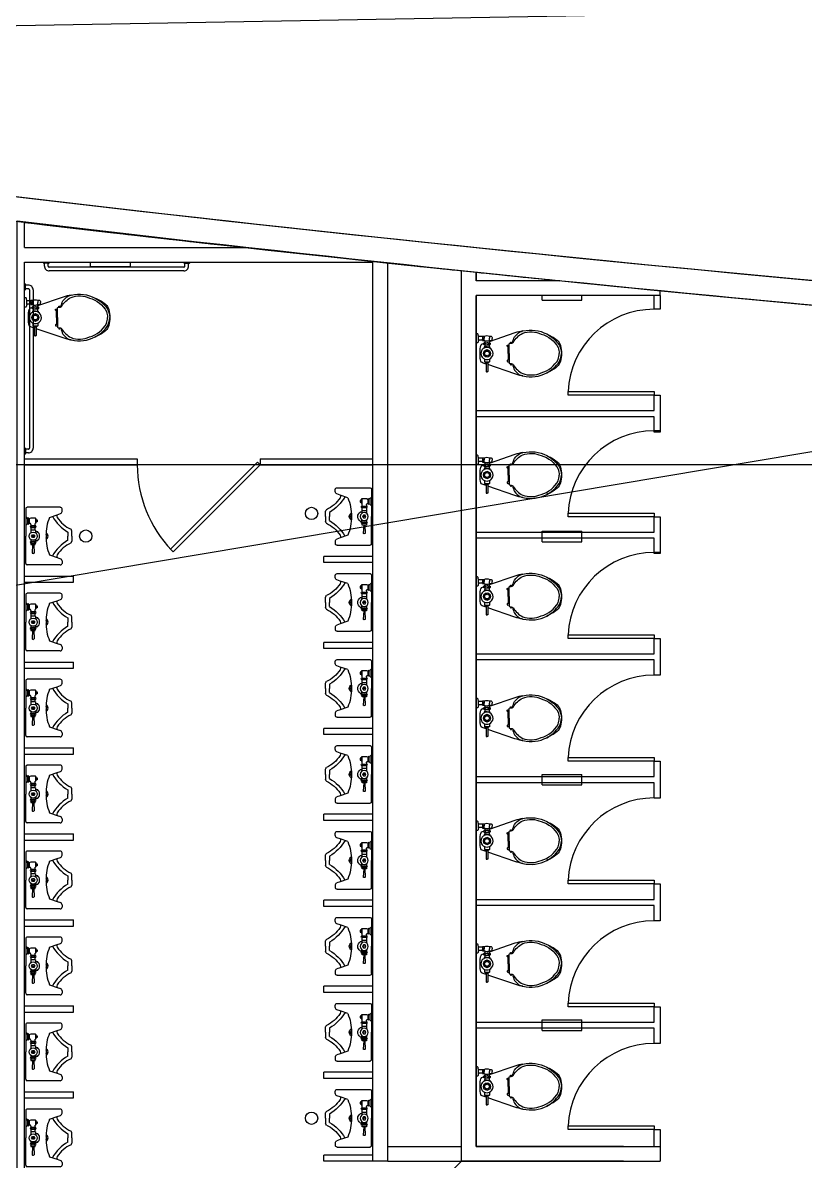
# Model space of a CAD drawing. Header units: inches. Extents: x -449189 to -231461, y -105857 to 48108.
# Drawn here: x -347021 to -340646, y -9160 to 111 of the extents above; entities that cross this region are included whole.
import ezdxf
from ezdxf.enums import TextEntityAlignment as Align

# ---------------------------------------------------------------- set-up
doc = ezdxf.new("R2010")
doc.units = ezdxf.units.IN
doc.header["$MEASUREMENT"] = 0
for name, color, linetype in [('GRID', 8, 'Continuous'), ('HATCH', 90, 'Continuous'), ('NEW AREA', 6, 'Continuous'), ('SANI', 7, 'Continuous'), ('SANI-DETL', 15, 'Continuous'), ('WALL', 255, 'Continuous'), ('WC-DET1', 15, 'Continuous'), ('WC-OUTL', 7, 'Continuous')]:
    doc.layers.add(name, color=color, linetype=linetype)
doc.styles.get("Standard").update_dxf_attribs({"font": 'arial.ttf'})

# ---------------------------------------------------------------- blocks, each defined once
blk = doc.blocks.new('A$C759B7A6F')
at = {"layer": 'SANI'}
for p, q in [((0.012, 0.3741), (0.2346, 0.3741)), ((0.4572, 0.3741), (0.2346, 0.3741)), ((0, 0.0931), (0, 0.3621)), ((0.4692, 0.0931), (0.4692, 0.3621)), ((0.0604, 0.1192), (0.051, 0.0921)), ((0.4088, 0.1192), (0.4182, 0.0921)), ((0.033, 0.0791), (0.013, 0.0791)), ((0.2346, 0), (0.193, 0)), ((0.2346, 0), (0.2762, 0)), ((0.4362, 0.0791), (0.4562, 0.0791))]:
    blk.add_line(p, q, dxfattribs=at)
for centre, radius, start, end in [((0.012, 0.3621), 0.012, 90, 180), ((0.4572, 0.3621), 0.012, 360, 90), ((0.013, 0.0922), 0.013, 175.75781, 270), ((0.07, 0.093), 0.0279, 64.37031, 110.07836), ((-0.0661, -0.1082), 0.2705, 24.99848, 56.79132), ((0.5354, -0.1082), 0.2705, 123.20868, 155.00152), ((0.3993, 0.093), 0.0279, 69.92164, 115.62969), ((0.4562, 0.0922), 0.013, 270, 4.24219), ((0.0328, 0.0985), 0.0193, 270.78317, 340.89214), ((0.193, 0.0191), 0.0191, 222.73178, 270), ((0.2762, 0.0191), 0.0191, 270, 317.26822), ((0.4365, 0.0985), 0.0193, 199.10786, 269.21683)]:
    blk.add_arc(centre, radius, start, end, dxfattribs=at)
at = {"layer": 'SANI-DETL'}
for p, q in [((0.3352, 0.3611), (0.3222, 0.3741)), ((0.3812, 0.3611), (0.3932, 0.3741)), ((0.1652, 0.3201), (0.0972, 0.3231)), ((0.1652, 0.3101), (0.0972, 0.3071)), ((0.1772, 0.3321), (0.1652, 0.3321)), ((0.1652, 0.3321), (0.1652, 0.2971)), ((0.1652, 0.2971), (0.1772, 0.2971)), ((0.1772, 0.3321), (0.1772, 0.2971)), ((0.2077, 0.3341), (0.1909, 0.3341)), ((0.1909, 0.2951), (0.2075, 0.2951)), ((0.1912, 0.2971), (0.1912, 0.3321)), ((0.1972, 0.2801), (0.1972, 0.2951)), ((0.223, 0.3209), (0.2342, 0.3274)), ((0.223, 0.3079), (0.223, 0.3209)), ((0.2342, 0.3014), (0.223, 0.3079)), ((0.2342, 0.3274), (0.2455, 0.3209)), ((0.2346, 0.3267), (0.2342, 0.3014)), ((0.2455, 0.3079), (0.2342, 0.3014)), ((0.2455, 0.3209), (0.2455, 0.3079)), ((0.2842, 0.3341), (0.2607, 0.3341)), ((0.2842, 0.2951), (0.261, 0.2951)), ((0.2712, 0.2951), (0.2712, 0.2801)), ((0.2842, 0.3321), (0.2842, 0.3341)), ((0.3052, 0.3321), (0.2842, 0.3321)), ((0.2842, 0.2971), (0.2842, 0.3321)), ((0.2842, 0.2971), (0.2842, 0.2951)), ((0.2842, 0.2971), (0.3052, 0.2971)), ((0.3052, 0.3321), (0.3052, 0.2971)), ((0.3292, 0.3321), (0.3192, 0.3321)), ((0.3192, 0.2971), (0.3192, 0.3321)), ((0.3192, 0.2971), (0.3382, 0.2971)), ((0.3402, 0.3611), (0.3352, 0.3611)), ((0.3802, 0.2961), (0.3392, 0.2961)), ((0.3392, 0.2961), (0.3442, 0.2911)), ((0.3752, 0.3611), (0.3402, 0.3611)), ((0.3402, 0.3471), (0.3402, 0.3431)), ((0.3402, 0.3471), (0.3752, 0.3471)), ((0.3742, 0.3471), (0.3402, 0.3471)), ((0.3442, 0.2911), (0.3732, 0.2911)), ((0.3512, 0.2811), (0.3512, 0.2911)), ((0.3662, 0.2811), (0.3512, 0.2811)), ((0.3662, 0.2911), (0.3662, 0.2811)), ((0.3732, 0.2911), (0.3802, 0.2961)), ((0.3802, 0.3321), (0.3742, 0.3471)), ((0.3752, 0.3611), (0.3812, 0.3611)), ((0.3802, 0.2961), (0.3802, 0.3321)), ((0.0816, 0.1802), (0.0604, 0.1192)), ((0.3877, 0.1802), (0.4088, 0.1192)), ((0.201, 0.0311), (0.2346, 0.0311)), ((0.2682, 0.0311), (0.2346, 0.0311))]:
    blk.add_line(p, q, dxfattribs=at)
blk.add_circle((0.2342, 0.3144), 0.033, dxfattribs=at)
for centre, radius, start, end in [((0.1137, 0.3124), 0.0197, 146.91515, 171.97276), ((0.1137, 0.3179), 0.0197, 188.02724, 213.08485), ((0.1842, 0.3321), 0.007, 0, 180), ((0.1842, 0.2971), 0.007, 180, 0), ((0.1948, 0.3151), 0.0166, 166.04315, 180), ((0.1948, 0.3151), 0.0166, 180, 193.95685), ((0.1948, 0.2921), 0.0166, 166.04315, 175.47749), ((0.1948, 0.3381), 0.0166, 187.49937, 193.95685), ((0.1896, 0.3368), 0.0112, 193.95685, 210.96376), ((0.1896, 0.3164), 0.0112, 149.03624, 166.04315), ((0.1896, 0.3138), 0.0112, 193.95685, 210.96376), ((0.1896, 0.2934), 0.0112, 149.03624, 166.04315), ((0.1863, 0.3348), 0.00736, 210.96376, 235.38051), ((0.1863, 0.3184), 0.00736, 124.61949, 149.03624), ((0.1863, 0.3118), 0.00736, 210.96376, 235.38051), ((0.1863, 0.2954), 0.00736, 124.61949, 149.03624), ((0.1842, 0.3318), 0.00372, 235.38051, 270), ((0.1842, 0.3214), 0.00372, 90, 124.61949), ((0.1842, 0.3088), 0.00372, 235.38051, 270), ((0.1842, 0.2984), 0.00372, 90, 124.61949), ((0.1842, 0.3318), 0.00372, 270, 304.61949), ((0.1842, 0.3214), 0.00372, 55.38051, 90), ((0.1842, 0.3088), 0.00372, 270, 304.61949), ((0.1842, 0.2984), 0.00372, 55.38051, 90), ((0.1821, 0.3348), 0.00736, 304.61949, 329.03624), ((0.1821, 0.3184), 0.00736, 30.96376, 55.38051), ((0.1821, 0.3118), 0.00736, 304.61949, 329.03624), ((0.1821, 0.2954), 0.00736, 30.96376, 55.38051), ((0.1788, 0.3368), 0.0112, 329.03624, 346.04315), ((0.1788, 0.3164), 0.0112, 13.95685, 30.96376), ((0.1788, 0.3138), 0.0112, 329.03624, 346.04315), ((0.1788, 0.2934), 0.0112, 13.95685, 30.96376), ((0.1736, 0.3381), 0.0166, 346.04315, 352.50063), ((0.1736, 0.3151), 0.0166, 360, 13.95685), ((0.1736, 0.3151), 0.0166, 346.04315, 0), ((0.1736, 0.2921), 0.0166, 4.52251, 13.95685), ((0.2342, 0.3091), 0.047, 218.08877, 321.91123), ((0.3122, 0.3321), 0.007, 0, 180), ((0.3122, 0.2971), 0.007, 180, 0), ((0.3228, 0.3151), 0.0166, 166.04315, 180), ((0.3228, 0.3151), 0.0166, 180, 193.95685), ((0.3228, 0.2921), 0.0166, 166.04315, 175.47749), ((0.3228, 0.3381), 0.0166, 187.49937, 193.95685), ((0.3176, 0.3368), 0.0112, 193.95685, 210.96376), ((0.3176, 0.3164), 0.0112, 149.03624, 166.04315), ((0.3176, 0.3138), 0.0112, 193.95685, 210.96376), ((0.3176, 0.2934), 0.0112, 149.03624, 166.04315), ((0.3143, 0.3348), 0.00736, 210.96376, 235.38051), ((0.3143, 0.3184), 0.00736, 124.61949, 149.03624), ((0.3143, 0.3118), 0.00736, 210.96376, 235.38051), ((0.3143, 0.2954), 0.00736, 124.61949, 149.03624), ((0.3122, 0.3318), 0.00372, 235.38051, 270), ((0.3122, 0.3214), 0.00372, 90, 124.61949), ((0.3122, 0.3088), 0.00372, 235.38051, 270), ((0.3122, 0.2984), 0.00372, 90, 124.61949), ((0.3122, 0.3318), 0.00372, 270, 304.61949), ((0.3122, 0.3214), 0.00372, 55.38051, 90), ((0.3122, 0.3088), 0.00372, 270, 304.61949), ((0.3122, 0.2984), 0.00372, 55.38051, 90), ((0.3101, 0.3348), 0.00736, 304.61949, 329.03624), ((0.3101, 0.3184), 0.00736, 30.96376, 55.38051), ((0.3101, 0.3118), 0.00736, 304.61949, 329.03624), ((0.3101, 0.2954), 0.00736, 30.96376, 55.38051), ((0.3068, 0.3368), 0.0112, 329.03624, 346.04315), ((0.3068, 0.3164), 0.0112, 13.95685, 30.96376), ((0.3068, 0.3138), 0.0112, 329.03624, 346.04315), ((0.3068, 0.2934), 0.0112, 13.95685, 30.96376), ((0.3016, 0.3381), 0.0166, 346.04315, 352.50063), ((0.3016, 0.3151), 0.0166, 360, 13.95685), ((0.3016, 0.3151), 0.0166, 346.04315, 0), ((0.3016, 0.2921), 0.0166, 4.52251, 13.95685), ((0.3292, 0.3431), 0.011, 270, 0), ((0.3402, 0.3541), 0.007, 90, 270), ((0.3752, 0.3541), 0.007, 270, 90), ((0.2231, -0.1435), 0.3533, 88.12714, 113.60994), ((0.2346, 0.2251), 0.032, 209.34951, 330.65049), ((0.2346, 0.2251), 0.022, 224.18639, 315.81361), ((0.2462, -0.1435), 0.3533, 66.39006, 91.87286), ((-0.1001, -0.145), 0.3488, 30.32022, 60.12612), ((0.5693, -0.1449), 0.3488, 119.74088, 149.67849)]:
    blk.add_arc(centre, radius, start, end, dxfattribs=at)
blk = doc.blocks.new('A$C5353')
at = {"layer": 'WC-DET1', "color": 7}
for p, q in [((0.1116, 0.3848), (0.1116, 0.3887)), ((0.1116, 0.3601), (0.1116, 0.3848)), ((0.2354, 0.3952), (0.2266, 0.3952)), ((0.2354, 0.3905), (0.2354, 0.3952)), ((0.2533, 0.3905), (0.2354, 0.3905)), ((0.2354, 0.3725), (0.2354, 0.3905)), ((0.2354, 0.3725), (0.2354, 0.3544)), ((0.2533, 0.3932), (0.2533, 0.3905)), ((0.2533, 0.3905), (0.2533, 0.3544)), ((0.2566, 0.3986), (0.2626, 0.3986)), ((0.27, 0.3905), (0.27, 0.3544)), ((0.288, 0.3958), (0.3059, 0.3958)), ((0.291, 0.4424), (0.3207, 0.4424)), ((0.3237, 0.3958), (0.3059, 0.3958)), ((0.1116, 0.3562), (0.1116, 0.3601)), ((0.2354, 0.3497), (0.2266, 0.3497)), ((0.2354, 0.3544), (0.2354, 0.3497)), ((0.2533, 0.3544), (0.2354, 0.3544)), ((0.2533, 0.3544), (0.2533, 0.3517)), ((0.2778, 0.3544), (0.27, 0.3544)), ((0.27, 0.3544), (0.27, 0.3529)), ((0.27, 0.3529), (0.27, 0.3517))]:
    blk.add_line(p, q, dxfattribs=at)
at = {"layer": 'WC-DET1'}
for p, q in [((0.2547, 0.3886), (0.2616, 0.3886)), ((0.256, 0.3864), (0.2616, 0.3864)), ((0.2565, 0.3864), (0.2565, 0.3886)), ((0.2667, 0.3886), (0.2616, 0.3886)), ((0.2673, 0.3864), (0.2616, 0.3864)), ((0.2685, 0.3886), (0.2667, 0.3886)), ((0.2667, 0.3864), (0.2667, 0.3886)), ((0.3044, 0.398), (0.3044, 0.4066)), ((0.3073, 0.398), (0.3073, 0.4066)), ((0.2547, 0.3561), (0.2616, 0.3561)), ((0.256, 0.3584), (0.2616, 0.3584)), ((0.2565, 0.3561), (0.2565, 0.3584)), ((0.2673, 0.3584), (0.2616, 0.3584)), ((0.2685, 0.3561), (0.2616, 0.3561)), ((0.2667, 0.3561), (0.2667, 0.3584)), ((0.2882, 0.3512), (0.3059, 0.3512)), ((0.3235, 0.3512), (0.3059, 0.3512))]:
    blk.add_line(p, q, dxfattribs=at)
at = {"layer": 'WC-DET1', "color": 7}
for points in [[(0.1049, 0.3797), (0.0966, 0.3797)], [(0.1066, 0.3797), (0.1049, 0.3797)], [(0.1116, 0.3848), (0.1066, 0.381), (0.1066, 0.3797)], [(0.1066, 0.3797), (0.1066, 0.3725)], [(0.1066, 0.3652), (0.1066, 0.3725)], [(0.1374, 0.3919), (0.1138, 0.3919), (0.1116, 0.3887)], [(0.2351, 0.3953), (0.2266, 0.3953)], [(0.3197, 0.4087), (0.292, 0.4087)], [(0.1066, 0.3652), (0.0999, 0.3652), (0.0916, 0.3652)], [(0.1116, 0.3601), (0.1066, 0.3639), (0.1066, 0.3652)], [(0.1374, 0.353), (0.1138, 0.353), (0.1116, 0.3562)], [(0.2351, 0.3496), (0.2266, 0.3496)], [(0.2667, 0.3462), (0.2566, 0.3462)]]:
    blk.add_lwpolyline(points, dxfattribs=at)
at = {"layer": 'WC-DET1'}
blk.add_lwpolyline([(0.2117, 0.3725), (0.1972, 0.3974), (0.1684, 0.3974), (0.154, 0.3725), (0.1684, 0.3475), (0.1972, 0.3475)], close=True, dxfattribs=at)
for points in [[(0.256, 0.3864, 0.092516), (0.2532, 0.3724, 0.722249)], [(0.256, 0.3584, -0.092516), (0.2532, 0.3724, -0.722249)], [(0.2547, 0.3886, -0.185914), (0.2533, 0.3932, -0.331757)], [(0.2673, 0.3864, -0.092516), (0.27, 0.3724, -0.722249)], [(0.2673, 0.3584, 0.092516), (0.27, 0.3724, 0.722249)], [(0.2685, 0.3886, 0.185914), (0.27, 0.3932, 0.331757)], [(0.2886, 0.406, -0.300328), (0.3044, 0.4066), (0.3059, 0.4066, -0.24821)], [(0.2886, 0.3986, 0.300328), (0.3044, 0.398), (0.3059, 0.398, 0.24821)], [(0.3231, 0.406, 0.300328), (0.3073, 0.4066), (0.3059, 0.4066, 0.24821)], [(0.3231, 0.3986, -0.300328), (0.3073, 0.398), (0.3059, 0.398, -0.24821)], [(0.2547, 0.3561, 0.179058), (0.2533, 0.3517, 0.331757)], [(0.2685, 0.3561, -0.179058), (0.27, 0.3517, -0.331757)], [(0.1269, 0.1927), (0.1269, 0.2045, 0.772947), (0.1142, 0.2034), (0.1145, 0.1927)], [(0.2387, 0.1927), (0.2387, 0.2045, -0.772947), (0.2514, 0.2034), (0.2511, 0.1927)], [(0.0948, 0.1626, -0.059955), (0.0901, 0.1571, 0.138221), (0.0188, 0.0817, 0.191859), (0.0248, -0.069, 0.198216), (0.1346, -0.2072, 0.098339), (0.1828, -0.2152, 3.291094)], [(0.2708, 0.1626, 0.059955), (0.2756, 0.1571, -0.138221), (0.3469, 0.0817, -0.191859), (0.3409, -0.069, -0.198216), (0.2311, -0.2072, -0.098339), (0.1828, -0.2152, -3.291094)]]:
    blk.add_lwpolyline(points, format="xyb", dxfattribs=at)
at = {"layer": 'WC-DET1', "color": 7}
for points in [[(0.2533, 0.3932, -0.104016), (0.254, 0.3959, -0.331757)], [(0.254, 0.3959, -0.141437), (0.2566, 0.3986, -0.331757)], [(0.2864, 0.3905, 0.143468), (0.2871, 0.3544)], [(0.2533, 0.3517, 0.256176), (0.2566, 0.3462, 0.331757)], [(0.27, 0.3517, -0.256176), (0.2667, 0.3462, -0.331757)], [(0.1145, 0.1927), (0.1081, 0.1927, 0.286592), (0.102, 0.1889), (0.0997, 0.1747, -0.109188), (0.0948, 0.1626, 0.138221)], [(0.1269, 0.1927), (0.1145, 0.1927, 0.286592)], [(0.1828, 0.1927), (0.1269, 0.1927, 0.286592)], [(0.1828, 0.1927), (0.2387, 0.1927, -0.286592)], [(0.2387, 0.1927), (0.2511, 0.1927, -0.286592)], [(0.2511, 0.1927), (0.2576, 0.1927, -0.286592), (0.2637, 0.1889), (0.266, 0.1747, 0.109188), (0.2708, 0.1626, -0.138221)], [(0.0949, 0.1625, 0.131326), (0.0477, 0.1472, 0.121593), (0.0069, 0.1037, 0.022515), (0, 0.0793, 0.072582)], [(0.2708, 0.1625, -0.131326), (0.3179, 0.1472, -0.121593), (0.3588, 0.1037, -0.022515), (0.3656, 0.0793, -0.072582)], [(0.0242, -0.114, 0.05925), (0.0616, -0.169, 0.072582), (0.1174, -0.2171, 0.138037), (0.1828, -0.2337, 1.863946)], [(0.3414, -0.114, -0.05925), (0.3041, -0.169, -0.072582), (0.2483, -0.2171, -0.138037), (0.1828, -0.2337, -1.863946)]]:
    blk.add_lwpolyline(points, format="xyb", dxfattribs=at)
at = {"layer": 'WC-DET1'}
for points in [[(0.1828, 0.2003), (0.1269, 0.2008)], [(0.1828, 0.2003), (0.2387, 0.2008)], [(0.1008, 0.1817), (0.0907, 0.1819), (0.0907, 0.1734), (0.0994, 0.1734)], [(0.2649, 0.1817), (0.2749, 0.1819), (0.2749, 0.1734), (0.2662, 0.1734)]]:
    blk.add_lwpolyline(points, dxfattribs=at)
at = {"layer": 'WC-DET1', "color": 7}
blk.add_circle((0.1828, 0.3725), 0.0293, dxfattribs=at)
at = {"layer": 'WC-DET1'}
blk.add_circle((0.1828, 0.3725), 0.0195, dxfattribs=at)
at = {"layer": 'WC-DET1', "color": 7}
for start, end in [(156.83637, 203.16363), (142.09322, 156.83637), (37.90678, 142.09322), (27.40934, 37.90678), (203.16363, 332.59066)]:
    blk.add_arc((0.1828, 0.3725), 0.0494, start, end, dxfattribs=at)
at = {"layer": 'WC-DET1'}
blk.add_arc((0.1828, 0.3725), 0.0494, 332.59066, 27.40934, dxfattribs=at)
at = {"layer": 'WC-OUTL'}
for p, q in [((0.1439, 0.427), (0.2218, 0.427)), ((0.2626, 0.3986), (0.2667, 0.3986)), ((0.27, 0.3932), (0.27, 0.3905)), ((0.2864, 0.3905), (0.27, 0.3905)), ((0.292, 0.4087), (0.292, 0.4424)), ((0.3197, 0.4087), (0.3197, 0.4424)), ((0.2827, 0.3544), (0.2778, 0.3544)), ((0.2871, 0.3544), (0.2827, 0.3544))]:
    blk.add_line(p, q, dxfattribs=at)
for points in [[(0.0966, 0.3797), (0.037, 0.3797), (0.0366, 0.3796, 0.366639), (0.0343, 0.3769), (0.0343, 0.3725)], [(0.0916, 0.3652), (0.037, 0.3652), (0.0366, 0.3653, -0.366639), (0.0343, 0.368), (0.0343, 0.3725)], [(0.0966, 0.3797), (0.1049, 0.4039, -0.307161)], [(0.1049, 0.4039), (0.108, 0.4129, -0.321568), (0.1189, 0.4238, -0.01768), (0.1439, 0.427, -0.045093)], [(0.2218, 0.427, -0.01768), (0.2468, 0.4238, -0.157709)], [(0.2608, 0.4039), (0.2577, 0.4129, 0.321568), (0.2468, 0.4238, 0.01768)], [(0.2626, 0.3986), (0.2608, 0.4039, 0.307161)], [(0.2678, 0.3978, 0.050883), (0.2667, 0.3986, 0.331757)], [(0.27, 0.3932, 0.195753), (0.2678, 0.3978, 0.331757)], [(0.291, 0.4424), (0.2886, 0.4424, 0.031205), (0.2738, 0.4448, -0.369937), (0.2682, 0.4512), (0.2682, 0.4616)], [(0.2886, 0.4087), (0.2886, 0.3972, 0.02754), (0.2864, 0.3905)], [(0.3231, 0.4087), (0.3231, 0.3972, -0.189071), (0.3231, 0.3503), (0.3231, 0.3376, -0.330641), (0.3122, 0.3303)], [(0.3207, 0.4424), (0.3232, 0.4424, -0.031205), (0.3379, 0.4448, 0.369937), (0.3435, 0.4512), (0.3435, 0.4616)], [(0, 0.0793, -0.046321), (0.016, 0.1449), (0.0916, 0.3652, -0.307161)], [(0.3656, 0.0793, 0.046321), (0.3497, 0.1449), (0.2778, 0.3544, 0.307161)], [(0.2871, 0.3544, 0.016838), (0.2886, 0.3503), (0.2886, 0.3376, 0.378181), (0.2974, 0.3303)], [(0, 0.0793, 0.178521), (0.0242, -0.114, 0.072582)], [(0.3656, 0.0793, -0.178521), (0.3414, -0.114, -0.072582)], [(0.3414, -0.114, -0.030798), (0.3216, -0.1543, -0.043191), (0.2904, -0.1995, -0.160755), (0.2483, -0.226, -0.058538), (0.1828, -0.2343, -0.058538), (0.1173, -0.226, -0.160755), (0.0752, -0.1995, -0.043191), (0.044, -0.1543, -0.030798), (0.0242, -0.114)]]:
    blk.add_lwpolyline(points, format="xyb", dxfattribs=at)
for points in [[(0.2682, 0.4616), (0.3435, 0.4616)], [(0.292, 0.4087), (0.2886, 0.4087)], [(0.3231, 0.4087), (0.3197, 0.4087)], [(0.2974, 0.3303), (0.3048, 0.3303)], [(0.3122, 0.3303), (0.3048, 0.3303)]]:
    blk.add_lwpolyline(points, dxfattribs=at)
at = {"color": 4, "flags": 3}
blk.add_attdef('SERIAL', text='', height=0.025, dxfattribs=at).set_placement((0.1708, 0.001), align=Align.CENTER)

msp = doc.modelspace()

# ---------------------------------------------------------------- hatches: boundary and pattern name
at = {"layer": 'HATCH'}
h = msp.add_hatch(dxfattribs=at)
h.set_pattern_fill('GRASS', color=141, scale=70, style=0)
h.set_pattern_definition([(90, (-380034.3, -67208.1), (-1257.235, 1257.235), [333.375, -2181.095]), (45, (-380034.3, -67208.1), (-1257.236, 1257.236), [333.375, -1444.625]), (135, (-380034.3, -67208.1), (-1257.236, -1257.236), [333.375, -1444.625])])
edge = h.paths.add_edge_path()
edge.add_line((-340288.2071, -11298.8439), (-336119.2455, -9723.545))
edge.add_line((-336119.2455, -9723.545), (-335508.3507, -9497.5812))
edge.add_line((-335508.3507, -9497.5812), (-335512.444, -2505.503))
edge.add_line((-335512.444, -2505.503), (-334540.4625, -2573.9117))
edge.add_line((-334540.4625, -2573.9117), (-333854.8554, -2620.0794))
edge.add_line((-333854.8554, -2620.0794), (-333388.2316, -2650.4541))
edge.add_line((-333388.2316, -2650.4541), (-333388.2149, -7349.5129))
edge.add_line((-333388.2149, -7349.5129), (-332068.2238, -7349.5128))
edge.add_line((-332068.2238, -7349.5128), (-332068.2228, -7069.5141))
edge.add_line((-332068.2228, -7069.5141), (-331148.2187, -7069.5112))
edge.add_line((-331148.2187, -7069.5112), (-331148.2187, -7349.5128))
edge.add_line((-331148.2187, -7349.5128), (-322288.2304, -7346.1635))
edge.add_line((-322288.2304, -7346.1635), (-322288.2225, -9562.3965))
edge.add_line((-322288.2225, -9562.3965), (-322288.2204, -10149.5262))
edge.add_line((-322288.2204, -10149.5262), (-311588.2352, -10149.5262))
edge.add_line((-311588.2352, -10149.5262), (-288008.221, -10149.5262))
edge.add_line((-288008.221, -10149.5262), (-288008.2228, -6519.5143))
edge.add_line((-288008.2228, -6519.5143), (-285608.2221, -6519.5142))
edge.add_line((-285608.2221, -6519.5142), (-285608.2214, -7289.542))
edge.add_line((-285608.2214, -7289.542), (-285448.2202, -7289.5149))
edge.add_line((-285448.2202, -7289.5149), (-285448.2432, -16605.3066))
edge.add_line((-285448.2432, -16605.3066), (-290895.3777, -16605.3066))
edge.add_line((-290895.3777, -16605.3066), (-289343.3241, -18123.0736))
edge.add_line((-289343.3241, -18123.0736), (-289343.3241, -21992.1764))
edge.add_line((-289343.3241, -21992.1764), (-290467.0658, -23134.5311))
edge.add_line((-290467.0658, -23134.5311), (-290498.1914, -37040.7856))
edge.add_line((-290498.1914, -37040.7856), (-289343.3241, -38157.4688))
edge.add_line((-289343.3241, -38157.4688), (-289346.7413, -41660.7129))
edge.add_line((-289346.7413, -41660.7129), (-290789.917, -43073.7458))
edge.add_line((-290789.917, -43073.7458), (-285498.3181, -43073.7458))
edge.add_line((-285498.3181, -43073.7458), (-285496.0031, -43115.8086))
edge.add_line((-285496.0031, -43115.8086), (-282687.0942, -45909.9083))
edge.add_line((-282687.0942, -45909.9083), (-276970.3509, -45904.7619))
edge.add_line((-276970.3509, -45904.7619), (-276970.3509, -48029.5128))
edge.add_line((-276970.3509, -48029.5128), (-285608.318, -48029.5128))
edge.add_line((-285608.318, -48029.5128), (-285608.3181, -52836.7162))
edge.add_line((-285608.3181, -52836.7162), (-286348.3155, -53015.517))
edge.add_line((-286348.3155, -53015.517), (-286516.7891, -53055.0808))
edge.add_line((-286516.7891, -53055.0808), (-287110.9356, -53191.2398))
edge.add_line((-287110.9356, -53191.2398), (-287636.3392, -53307.2906))
edge.add_line((-287636.3392, -53307.2906), (-288280.2221, -53443.9679))
edge.add_line((-288280.2221, -53443.9679), (-288782.4444, -53546.3581))
edge.add_line((-288782.4444, -53546.3581), (-289192.7738, -53627.2828))
edge.add_line((-289192.7738, -53627.2828), (-289609.1348, -53706.8959))
edge.add_line((-289609.1348, -53706.8959), (-290101.9463, -53797.883))
edge.add_line((-290101.9463, -53797.883), (-290653.7187, -53895.5982))
edge.add_line((-290653.7187, -53895.5982), (-291270.1366, -53999.5884))
edge.add_line((-291270.1366, -53999.5884), (-291699.1627, -54068.7553))
edge.add_line((-291699.1627, -54068.7553), (-292231.0385, -54150.8586))
edge.add_line((-292231.0385, -54150.8586), (-292875.9103, -54245.011))
edge.add_line((-292875.9103, -54245.011), (-293705.8929, -54357.525))
edge.add_line((-293705.8929, -54357.525), (-293995.7321, -54394.5262))
edge.add_line((-293995.7321, -54394.5262), (-294408.3241, -54445.1592))
edge.add_line((-294408.3241, -54445.1592), (-294408.3241, -53539.5795))
edge.add_line((-294408.3241, -53539.5795), (-300783.3181, -53539.5795))
edge.add_line((-300783.3181, -53539.5795), (-300783.3181, -54926.0554))
edge.add_line((-300783.3181, -54926.0554), (-300984.5052, -54932.0826))
edge.add_line((-300984.5052, -54932.0826), (-301461.242, -54944.1408))
edge.add_line((-301461.242, -54944.1408), (-302594.0659, -54960.253))
edge.add_line((-302594.0659, -54960.253), (-303474.0513, -54960.5922))
edge.add_line((-303474.0513, -54960.5922), (-304791.0427, -54941.2082))
edge.add_line((-304791.0427, -54941.2082), (-305176.7692, -54931.0136))
edge.add_line((-305176.7692, -54931.0136), (-305783.1151, -54910.8475))
edge.add_line((-305783.1151, -54910.8475), (-307476.4691, -54827.6872))
edge.add_line((-307476.4691, -54827.6872), (-308341.0607, -54769.9499))
edge.add_line((-308341.0607, -54769.9499), (-309838.7068, -54645.4082))
edge.add_line((-309838.7068, -54645.4082), (-310626.0552, -54567.4147))
edge.add_line((-310626.0552, -54567.4147), (-311469.8373, -54474.2138))
edge.add_line((-311469.8373, -54474.2138), (-312374.1162, -54363.242))
edge.add_line((-312374.1162, -54363.242), (-312476.3441, -54349.9727))
edge.add_line((-312476.3441, -54349.9727), (-312636.4866, -54328.8898))
edge.add_line((-312636.4866, -54328.8898), (-313090.9646, -54256.5062))
edge.add_line((-313090.9646, -54256.5062), (-313685.9245, -54148.7118))
edge.add_line((-313685.9245, -54148.7118), (-314664.5903, -53966.3051))
edge.add_line((-314664.5903, -53966.3051), (-315582.5073, -53789.4467))
edge.add_line((-315582.5073, -53789.4467), (-316457.9292, -53615.551))
edge.add_line((-316457.9292, -53615.551), (-317680.8645, -53364.051))
edge.add_line((-317680.8645, -53364.051), (-318715.3535, -53143.471))
edge.add_line((-318715.3535, -53143.471), (-319826.7598, -52898.452))
edge.add_line((-319826.7598, -52898.452), (-320519.3217, -52741.5431))
edge.add_line((-320519.3217, -52741.5431), (-321348.3155, -52549.4388))
edge.add_line((-321348.3155, -52549.4388), (-322096.6306, -52372.0072))
edge.add_line((-322096.6306, -52372.0072), (-322919.3065, -52172.5226))
edge.add_line((-322919.3065, -52172.5226), (-323528.6676, -52021.7675))
edge.add_line((-323528.6676, -52021.7675), (-324690.0906, -51727.3435))
edge.add_line((-324690.0906, -51727.3435), (-325741.8803, -51452.6499))
edge.add_line((-325741.8803, -51452.6499), (-326607.9305, -51220.6831))
edge.add_line((-326607.9305, -51220.6831), (-327359.6197, -51015.094))
edge.add_line((-327359.6197, -51015.094), (-328180.0259, -50786.18))
edge.add_line((-328180.0259, -50786.18), (-328941.3725, -50569.4966))
edge.add_line((-328941.3725, -50569.4966), (-329798.6195, -50320.5956))
edge.add_line((-329798.6195, -50320.5956), (-330205.1413, -50200.4623))
edge.add_line((-330205.1413, -50200.4623), (-330652.2059, -50066.5422))
edge.add_line((-330652.2059, -50066.5422), (-331102.5812, -49929.7113))
edge.add_line((-331102.5812, -49929.7113), (-331377.8045, -49845.1432))
edge.add_line((-331377.8045, -49845.1432), (-331988.6519, -49654.8606))
edge.add_line((-331988.6519, -49654.8606), (-333136.6276, -49287.5546))
edge.add_line((-333136.6276, -49287.5546), (-333995.7574, -49004.3186))
edge.add_line((-333995.7574, -49004.3186), (-334680.7346, -48773.3357))
edge.add_line((-334680.7346, -48773.3357), (-335777.3888, -48393.9214))
edge.add_line((-335777.3888, -48393.9214), (-336572.2598, -48111.4636))
edge.add_line((-336572.2598, -48111.4636), (-337362.1185, -47824.53))
edge.add_line((-337362.1185, -47824.53), (-338274.9824, -47485.0795))
edge.add_line((-338274.9824, -47485.0795), (-339501.5617, -47015.6204))
edge.add_line((-339501.5617, -47015.6204), (-340348.3181, -46674.0196))
edge.add_line((-340348.3181, -46674.0196), (-340924.1168, -46451.7427))
edge.add_line((-340924.1168, -46451.7427), (-341956.4836, -46029.3034))
edge.add_line((-341956.4836, -46029.3034), (-343181.5851, -45513.3685))
edge.add_line((-343181.5851, -45513.3685), (-344012.137, -45154.455))
edge.add_line((-344012.137, -45154.455), (-344856.511, -44781.9126))
edge.add_line((-344856.511, -44781.9126), (-345617.4163, -44439.52))
edge.add_line((-345617.4163, -44439.52), (-346395.6587, -44082.7138))
edge.add_line((-346395.6587, -44082.7138), (-347363.8794, -43629.3731))
edge.add_line((-347363.8794, -43629.3731), (-348780.7275, -42888.3236))
edge.add_line((-348780.7275, -42888.3236), (-349298.3176, -42888.3236))
edge.add_line((-349298.3176, -42888.3236), (-349298.3135, -15241.5566))
edge.add_line((-349298.3135, -15241.5566), (-345735.4049, -13623.97))
edge.add_line((-345735.4049, -13623.97), (-344247.3098, -12964.3974))
edge.add_line((-344247.3098, -12964.3974), (-342967.66, -12411.9553))
edge.add_line((-342967.66, -12411.9553), (-342295.9956, -12127.3872))
edge.add_line((-342295.9956, -12127.3872), (-341103.1645, -11631.0893))
edge.add_line((-341103.1645, -11631.0893), (-340288.2156, -11298.6419))

# ---------------------------------------------------------------- linework, layer by layer
msp.add_lwpolyline([(-387995.4052, -11334.7105), (-335416.054, -2512.2694)])
at = {"layer": 'GRID'}
msp.add_line((-366848.203, -3485.2816), (-267848.203, -3485.2816), dxfattribs=at)
at = {"layer": 'NEW AREA'}
msp.add_lwpolyline([(-347067.9582, -11790.0811), (-347067.9582, -1501.8867, 0.006665728), (-340347.9582, -2209.8627), (-340347.1581, -11229.4676), (-346787.2147, -13989.7379), (-348348.0807, -13989.9304), (-348347.9432, -11790.0512), (-347067.9582, -11790.0811)], format="xyb", dxfattribs=at)
at = {"layer": 'WALL', "color": 0}
for p, q in [((-356181.1862, -67.5751), (-315347.9542, 637.1246)), ((-347007.9582, -1719.3501), (-347007.9582, -1514.5496)), ((-347007.9582, -1719.3501), (-345210.7817, -1719.3501)), ((-347007.9582, -1839.3501), (-344168.1934, -1839.3501)), ((-347007.9582, -11790.0833), (-347007.9582, -1839.3501)), ((-346809.0756, -1847.6502), (-346850.2707, -1847.6506)), ((-346844.1032, -1870.2948), (-346844.1034, -1847.6505)), ((-346814.1032, -1870.2948), (-346814.1034, -1847.6502)), ((-346803.0757, -1839.2949), (-346803.0757, -1839.2948)), ((-346469.5337, -1873.8821), (-346469.5337, -1839.3509)), ((-346144.5337, -1873.8811), (-346144.5337, -1839.3509)), ((-345704.8457, -1847.6502), (-345663.6506, -1847.6506)), ((-345699.8181, -1870.2948), (-345699.8179, -1847.6502)), ((-345669.8181, -1870.2948), (-345669.8179, -1847.6505)), ((-344168.1934, -9159.7247), (-344168.1934, -1839.3501)), ((-344048.1934, -9159.7247), (-344048.1934, -1845.0675)), ((-345708.6381, -1879.2786), (-346805.1942, -1879.2949)), ((-345708.8184, -1909.2786), (-346805.103, -1909.2948)), ((-346469.5337, -1873.8821), (-346144.5337, -1873.8811)), ((-343448.1934, -9159.7247), (-343448.1934, -1905.8371)), ((-343328.1934, -1989.7247), (-343328.1934, -1918.2369)), ((-343328.1934, -1920.2594), (-343328.1934, -1989.7247)), ((-346998.6623, -2060.0939), (-346998.6619, -2018.8988)), ((-346976.0177, -2025.0662), (-346998.662, -2025.066)), ((-342644.9925, -1989.7247), (-343328.1934, -1989.7247)), ((-346976.0177, -2055.0662), (-346998.6622, -2055.066)), ((-346967.0338, -2063.8862), (-346967.0182, -3352.6092)), ((-346937.0339, -2064.0665), (-346937.0183, -3352.518)), ((-343328.1934, -2109.7247), (-343328.1934, -9039.7247)), ((-343328.1934, -9039.7247), (-343328.1934, -2109.7247)), ((-341828.2416, -2109.7247), (-343328.1934, -2109.7247)), ((-342790.7269, -2149.0656), (-342790.7269, -2109.727)), ((-342465.7269, -2149.0646), (-342465.7269, -2109.726)), ((-341878.2259, -2222.2175), (-341878.2259, -2109.7247)), ((-341828.2266, -2109.7097), (-341828.2266, -2070.3654)), ((-341828.2266, -2109.7247), (-341828.2266, -2222.2175)), ((-342790.7269, -2149.0656), (-342465.7269, -2149.0646)), ((-341828.2266, -2222.2175), (-341878.2259, -2222.2175)), ((-341878.2259, -2922.2082), (-341828.2266, -2922.2082)), ((-341878.2259, -3047.2066), (-341878.2259, -2922.2082)), ((-341828.2266, -2922.2082), (-341828.2266, -3222.2042)), ((-343328.2067, -3047.2066), (-341878.2259, -3047.2066)), ((-343328.2067, -3097.2059), (-343328.2067, -3047.2066)), ((-341878.2259, -3047.2066), (-341878.2259, -3047.2066)), ((-341878.2259, -3097.2059), (-343328.2067, -3097.2059)), ((-341878.2259, -3222.2042), (-341878.2259, -3097.2059)), ((-341878.2259, -3212.2175), (-341878.2259, -3099.7247)), ((-341828.2266, -3099.7247), (-341828.2266, -3212.2175)), ((-341828.2266, -3212.2175), (-341878.2259, -3212.2175)), ((-341828.2266, -3222.2042), (-341878.2259, -3222.2042)), ((-346998.6629, -3356.4907), (-346998.6625, -3397.6858)), ((-346976.0183, -3361.5183), (-346998.6629, -3361.5185)), ((-346976.0183, -3391.5183), (-346998.6626, -3391.5185)), ((-347007.9582, -3439.7253), (-346088.0758, -3439.7253)), ((-347007.9582, -3489.7247), (-346088.0758, -3489.7247)), ((-346088.0758, -3439.7253), (-346088.0758, -3489.7247)), ((-345088.0758, -3439.7253), (-344168.1934, -3439.7253)), ((-345088.0758, -3439.7253), (-345088.0758, -3489.7247)), ((-345088.0758, -3489.7247), (-344168.1934, -3489.7247)), ((-342790.7269, -4029.5183), (-342465.7269, -4029.5173)), ((-342790.7269, -4115.5591), (-342790.7269, -4029.5183)), ((-342465.7269, -4115.5581), (-342465.7269, -4029.5173)), ((-342790.7269, -4115.5591), (-342465.7269, -4115.5581)), ((-341878.2259, -4202.2175), (-341878.2259, -4089.7247)), ((-341828.2266, -4089.7247), (-341828.2266, -4202.2175)), ((-344568.1934, -4284.7247), (-344568.1934, -4234.7247)), ((-344168.1934, -4234.7247), (-344568.1934, -4234.7247)), ((-341828.2266, -4202.2175), (-341878.2259, -4202.2175)), ((-344168.1934, -4284.7247), (-344568.1934, -4284.7247)), ((-347007.9582, -4394.6692), (-346607.9582, -4394.6692)), ((-347007.9582, -4444.6692), (-346607.9582, -4444.6692)), ((-346607.9582, -4444.6692), (-346607.9582, -4394.6692)), ((-344168.1934, -4934.7247), (-344568.1934, -4934.7247)), ((-344568.1934, -4984.7247), (-344568.1934, -4934.7247)), ((-344168.1934, -4984.7247), (-344568.1934, -4984.7247)), ((-347007.9582, -5094.6692), (-346607.9582, -5094.6692)), ((-346607.9582, -5144.6692), (-346607.9582, -5094.6692)), ((-347007.9582, -5144.6692), (-346607.9582, -5144.6692)), ((-344568.1934, -5684.7247), (-344568.1934, -5634.7247)), ((-344168.1934, -5634.7247), (-344568.1934, -5634.7247)), ((-344168.1934, -5684.7247), (-344568.1934, -5684.7247)), ((-347007.9582, -5794.6692), (-346607.9582, -5794.6692)), ((-346607.9582, -5844.6692), (-346607.9582, -5794.6692)), ((-347007.9582, -5844.6692), (-346607.9582, -5844.6692)), ((-342790.7269, -6009.5183), (-342465.7269, -6009.5173)), ((-342790.7269, -6095.5591), (-342790.7269, -6009.5183)), ((-342465.7269, -6095.5581), (-342465.7269, -6009.5173)), ((-342790.7269, -6095.5591), (-342465.7269, -6095.5581)), ((-344568.1934, -6384.7247), (-344568.1934, -6334.7247)), ((-344168.1934, -6334.7247), (-344568.1934, -6334.7247)), ((-344168.1934, -6384.7247), (-344568.1934, -6384.7247)), ((-347007.9582, -6494.6692), (-346607.9582, -6494.6692)), ((-347007.9582, -6544.6692), (-346607.9582, -6544.6692)), ((-346607.9582, -6544.6692), (-346607.9582, -6494.6692)), ((-344568.1934, -7084.7247), (-344568.1934, -7034.7247)), ((-344168.1934, -7034.7247), (-344568.1934, -7034.7247)), ((-344168.1934, -7084.7247), (-344568.1934, -7084.7247)), ((-347007.9582, -7194.6692), (-346607.9582, -7194.6692)), ((-346607.9582, -7244.6692), (-346607.9582, -7194.6692)), ((-347007.9582, -7244.6692), (-346607.9582, -7244.6692)), ((-344568.1934, -7784.7247), (-344568.1934, -7734.7247)), ((-344168.1934, -7734.7247), (-344568.1934, -7734.7247)), ((-344168.1934, -7784.7247), (-344568.1934, -7784.7247)), ((-347007.9582, -7894.6692), (-346607.9582, -7894.6692)), ((-347007.9582, -7944.6692), (-346607.9582, -7944.6692)), ((-346607.9582, -7944.6692), (-346607.9582, -7894.6692)), ((-342790.7269, -8009.4918), (-342465.7269, -8009.4908)), ((-342790.7269, -8095.5326), (-342790.7269, -8009.4918)), ((-342465.7269, -8095.5316), (-342465.7269, -8009.4908)), ((-342790.7269, -8095.5326), (-342465.7269, -8095.5316)), ((-344568.1934, -8484.7247), (-344568.1934, -8434.7247)), ((-344168.1934, -8434.7247), (-344568.1934, -8434.7247)), ((-344168.1934, -8484.7247), (-344568.1934, -8484.7247)), ((-347007.9582, -8594.6692), (-346607.9582, -8594.6692)), ((-346607.9582, -8644.6692), (-346607.9582, -8594.6692)), ((-347007.9582, -8644.6692), (-346607.9582, -8644.6692)), ((-341878.2259, -9039.7247), (-341878.2259, -8902.1552)), ((-341878.2259, -8902.1552), (-341828.2266, -8902.1552)), ((-341828.2266, -8902.1552), (-341828.2266, -9039.7247)), ((-344048.1932, -9039.7238), (-343448.1932, -9039.7247)), ((-343328.1934, -9039.7247), (-341828.2133, -9039.7247)), ((-342128.2133, -9039.7247), (-343328.1934, -9039.7247)), ((-341878.2259, -9027.1536), (-341878.2259, -9027.1536)), ((-341828.2266, -9039.7247), (-341828.2283, -9159.7247)), ((-344168.1934, -9109.7247), (-344568.1934, -9109.7247)), ((-344568.1934, -9159.7247), (-344568.1934, -9109.7247)), ((-344168.1934, -9159.7247), (-344568.1934, -9159.7247)), ((-344048.1934, -9159.7247), (-344168.1934, -9159.7247)), ((-344048.1934, -9159.7238), (-343448.1934, -9159.7247)), ((-343448.1934, -9159.7247), (-343872.4568, -9583.9894)), ((-343448.1934, -9159.7247), (-341828.2283, -9159.7247)), ((-342128.2133, -9159.7247), (-343448.1934, -9159.7247))]:
    msp.add_line(p, q, dxfattribs=at)
for points in [[(-341878.2259, -2922.2082), (-342578.2166, -2922.2082), (-342578.2166, -2892.2086), (-341878.2259, -2892.2086)], [(-345088.089, -3489.7247), (-345795.1864, -4196.8221), (-345816.3994, -4175.6092), (-345109.302, -3468.5118)], [(-341878.2259, -3912.2082), (-342578.2166, -3912.2082), (-342578.2166, -3882.2086), (-341878.2259, -3882.2086)], [(-341878.2259, -4037.2066), (-341878.2259, -3912.2082), (-341828.2266, -3912.2082), (-341828.2266, -4212.2042), (-341878.2259, -4212.2042), (-341878.2259, -4087.2059), (-343328.2067, -4087.2059), (-343328.2067, -4037.2066), (-341878.2259, -4037.2066)], [(-341878.2259, -5027.2066), (-341878.2259, -4902.2082), (-341828.2266, -4902.2082), (-341828.2266, -5202.2042), (-341878.2259, -5202.2042), (-341878.2259, -5077.2059), (-343328.2067, -5077.2059), (-343328.2067, -5027.2066), (-341878.2259, -5027.2066)], [(-341878.2259, -4902.2082), (-342578.2166, -4902.2082), (-342578.2166, -4872.2086), (-341878.2259, -4872.2086)], [(-341878.2259, -6027.1933), (-341878.2259, -5902.195), (-341828.2266, -5902.195), (-341828.2266, -6202.191), (-341878.2259, -6202.191), (-341878.2259, -6077.1927), (-343328.2067, -6077.1927), (-343328.2067, -6027.1933), (-341878.2259, -6027.1933)], [(-341878.2259, -5902.195), (-342578.2166, -5902.195), (-342578.2166, -5872.1954), (-341878.2259, -5872.1954)], [(-341878.2259, -7027.1801), (-341878.2259, -6902.1817), (-341828.2266, -6902.1817), (-341828.2266, -7202.1777), (-341878.2259, -7202.1777), (-341878.2259, -7077.1794), (-343328.2067, -7077.1794), (-343328.2067, -7027.1801), (-341878.2259, -7027.1801)], [(-341878.2259, -6902.1817), (-342578.2166, -6902.1817), (-342578.2166, -6872.1821), (-341878.2259, -6872.1821)], [(-341878.2259, -7902.1685), (-342578.2166, -7902.1685), (-342578.2166, -7872.1689), (-341878.2259, -7872.1689)], [(-341878.2259, -8027.1668), (-341878.2259, -7902.1685), (-341828.2266, -7902.1685), (-341828.2266, -8202.1645), (-341878.2259, -8202.1645), (-341878.2259, -8077.1661), (-343328.2067, -8077.1661), (-343328.2067, -8027.1668), (-341878.2259, -8027.1668)], [(-341878.2259, -8902.1552), (-342578.2166, -8902.1552), (-342578.2166, -8872.1556), (-341878.2259, -8872.1556)]]:
    msp.add_lwpolyline(points, close=True, dxfattribs=at)
for centre in [(-344668.1934, -3884.7247), (-346507.9582, -4069.6692), (-344668.1934, -8809.7247)]:
    msp.add_circle(centre, 50, dxfattribs=at)
for centre, radius, start, end in [((-316833.0028, 255270.533), 258351.9431, 260.775431384, 268.154924028), ((-316833.0028, 255270.533), 258351.9431, 260.775431384, 268.154924028), ((-316832.879, 255270.5367), 258351.9431, 260.775431384, 265.763562681), ((-316832.879, 255270.5367), 258351.9431, 260.775431384, 265.093641456), ((-316832.879, 255270.533), 258351.9431, 260.775431384, 265.763562681), ((-316833.0028, 255270.533), 258551.9431, 260.816751739, 268.154924028), ((-316833.0028, 255270.533), 258551.9431, 260.816751739, 268.154924028), ((-316832.879, 255270.533), 258551.9431, 260.816751739, 265.766845707), ((-347007.9432, -1514.5496), 0.015, 83.29785505, 180), ((-316832.879, 255270.5367), 258551.9431, 263.297854272, 263.698688303), ((-347007.9582, -1839.3651), 0.015, 90, 180), ((-346847.1194, -1839.595), 8.4051, 177.95345191, 253.41007869), ((-346811.4754, -1839.595), 8.4051, 286.58992131, 2.04654809), ((-345702.4459, -1839.595), 8.4051, 177.95345191, 253.41007869), ((-345666.8019, -1839.595), 8.4051, 286.58992131, 2.04654809), ((-316832.879, 255270.5367), 258551.9431, 263.957823015, 264.091510956), ((-346805.1032, -1870.2948), 39, 180, 270.00095879), ((-346805.1032, -1870.2948), 9, 180, 270.00095879), ((-345708.8181, -1870.2948), 39, 269.99904121, 0), ((-345708.8181, -1870.2948), 9, 269.99904121, 0), ((-316832.879, 255270.5367), 258551.9431, 264.118244637, 264.270424347), ((-347006.7174, -2022.0501), 8.4051, 16.58992131, 92.04654809), ((-346976.0177, -2064.0662), 39, 359.9990412, 90), ((-347006.7174, -2057.6941), 8.4051, 267.95345191, 343.41007869), ((-346976.0177, -2064.0662), 9, 359.9990412, 90), ((-341828.2416, -2109.7097), 0.015, 270, 0), ((-316832.879, 255270.5367), 258551.9431, 264.452301915, 265.766845707), ((-341878.2259, -2922.8508), 700.6333, 90, 177.54596833), ((-341878.2259, -3912.8508), 700.6333, 90, 177.54596833), ((-347006.7181, -3358.8905), 8.4051, 16.58992131, 92.04654809), ((-347006.7181, -3394.5345), 8.4051, 267.95345191, 343.41007869), ((-346976.0183, -3352.5183), 39, 270, 0.0009588), ((-346976.0183, -3352.5183), 9, 270, 0.0009588), ((-345087.4465, -3489.7247), 1000.6293, 180, 223.88873533), ((-341878.2259, -4902.8508), 700.6333, 90, 177.54596833), ((-341878.2259, -5902.8375), 700.6333, 90, 177.54596833), ((-341878.2259, -6902.1817), 700.6333, 90, 177.54596833), ((-341878.2259, -7902.811), 700.6333, 90, 177.54596833), ((-341878.2259, -8902.1552), 700.6333, 90, 177.54596833), ((-343448.2084, -9039.7097), 0.015, 270, 0)]:
    msp.add_arc(centre, radius, start, end, dxfattribs=at)

# ---------------------------------------------------------------- block references
at = {"layer": 'WALL', "color": 0, "yscale": 999.9867495193612}
for name, p, xscale, zscale, rotation in [('A$C5353', (-346546.4149, -2472.1744), 999.9867495193612, 999.9867495193612, 90), ('A$C5353', (-342866.6148, -2764.7612), 999.9867495193612, 999.9867495193612, 90), ('A$C5353', (-342866.6148, -3754.7612), 999.9867495193612, 999.9867495193612, 90), ('A$C759B7A6F', (-344553.9096, -4144.3466), -999.9867495193612, 999.9867495195009, 270), ('A$C759B7A6F', (-346622.242, -4304.2911), 999.9867495193612, 999.9867495193612, 90), ('A$C759B7A6F', (-344553.9096, -4844.3466), -999.9867495193612, 999.9867495195009, 270), ('A$C5353', (-342866.6148, -4744.7612), 999.9867495193612, 999.9867495193612, 90), ('A$C759B7A6F', (-346622.242, -5004.2911), 999.9867495193612, 999.9867495193612, 90), ('A$C759B7A6F', (-344553.9096, -5544.3466), -999.9867495193612, 999.9867495195009, 270), ('A$C759B7A6F', (-346622.242, -5704.2911), 999.9867495193612, 999.9867495193612, 90), ('A$C5353', (-342866.6126, -5735.0239), 999.9867495193612, 999.9867495193612, 90), ('A$C759B7A6F', (-344553.9096, -6244.3466), -999.9867495193612, 999.9867495195009, 270), ('A$C759B7A6F', (-346622.242, -6404.2911), 999.9867495193612, 999.9867495193612, 90), ('A$C5353', (-342866.6126, -6735.0107), 999.9867495193612, 999.9867495193612, 90), ('A$C759B7A6F', (-344553.9096, -6944.3466), -999.9867495193612, 999.9867495195009, 270), ('A$C759B7A6F', (-346622.242, -7104.2911), 999.9867495193612, 999.9867495193612, 90), ('A$C759B7A6F', (-344553.9096, -7644.3466), -999.9867495193612, 999.9867495195009, 270), ('A$C759B7A6F', (-346622.242, -7804.2911), 999.9867495193612, 999.9867495193612, 90), ('A$C5353', (-342866.6126, -7734.9974), 999.9867495193612, 999.9867495193612, 90), ('A$C759B7A6F', (-344553.9096, -8344.3466), -999.9867495193612, 999.9867495195009, 270), ('A$C759B7A6F', (-346622.242, -8504.2911), 999.9867495193612, 999.9867495193612, 90), ('A$C5353', (-342866.6126, -8734.9842), 999.9867495193612, 999.9867495193612, 90), ('A$C759B7A6F', (-344553.9096, -9044.3466), -999.9867495193612, 999.9867495195009, 270), ('A$C759B7A6F', (-346622.242, -9204.2911), 999.9867495193612, 999.9867495193612, 90)]:
    msp.add_blockref(name, p, dxfattribs=dict(at, xscale=xscale, zscale=zscale, rotation=rotation))

doc.saveas('drawing.dxf')
